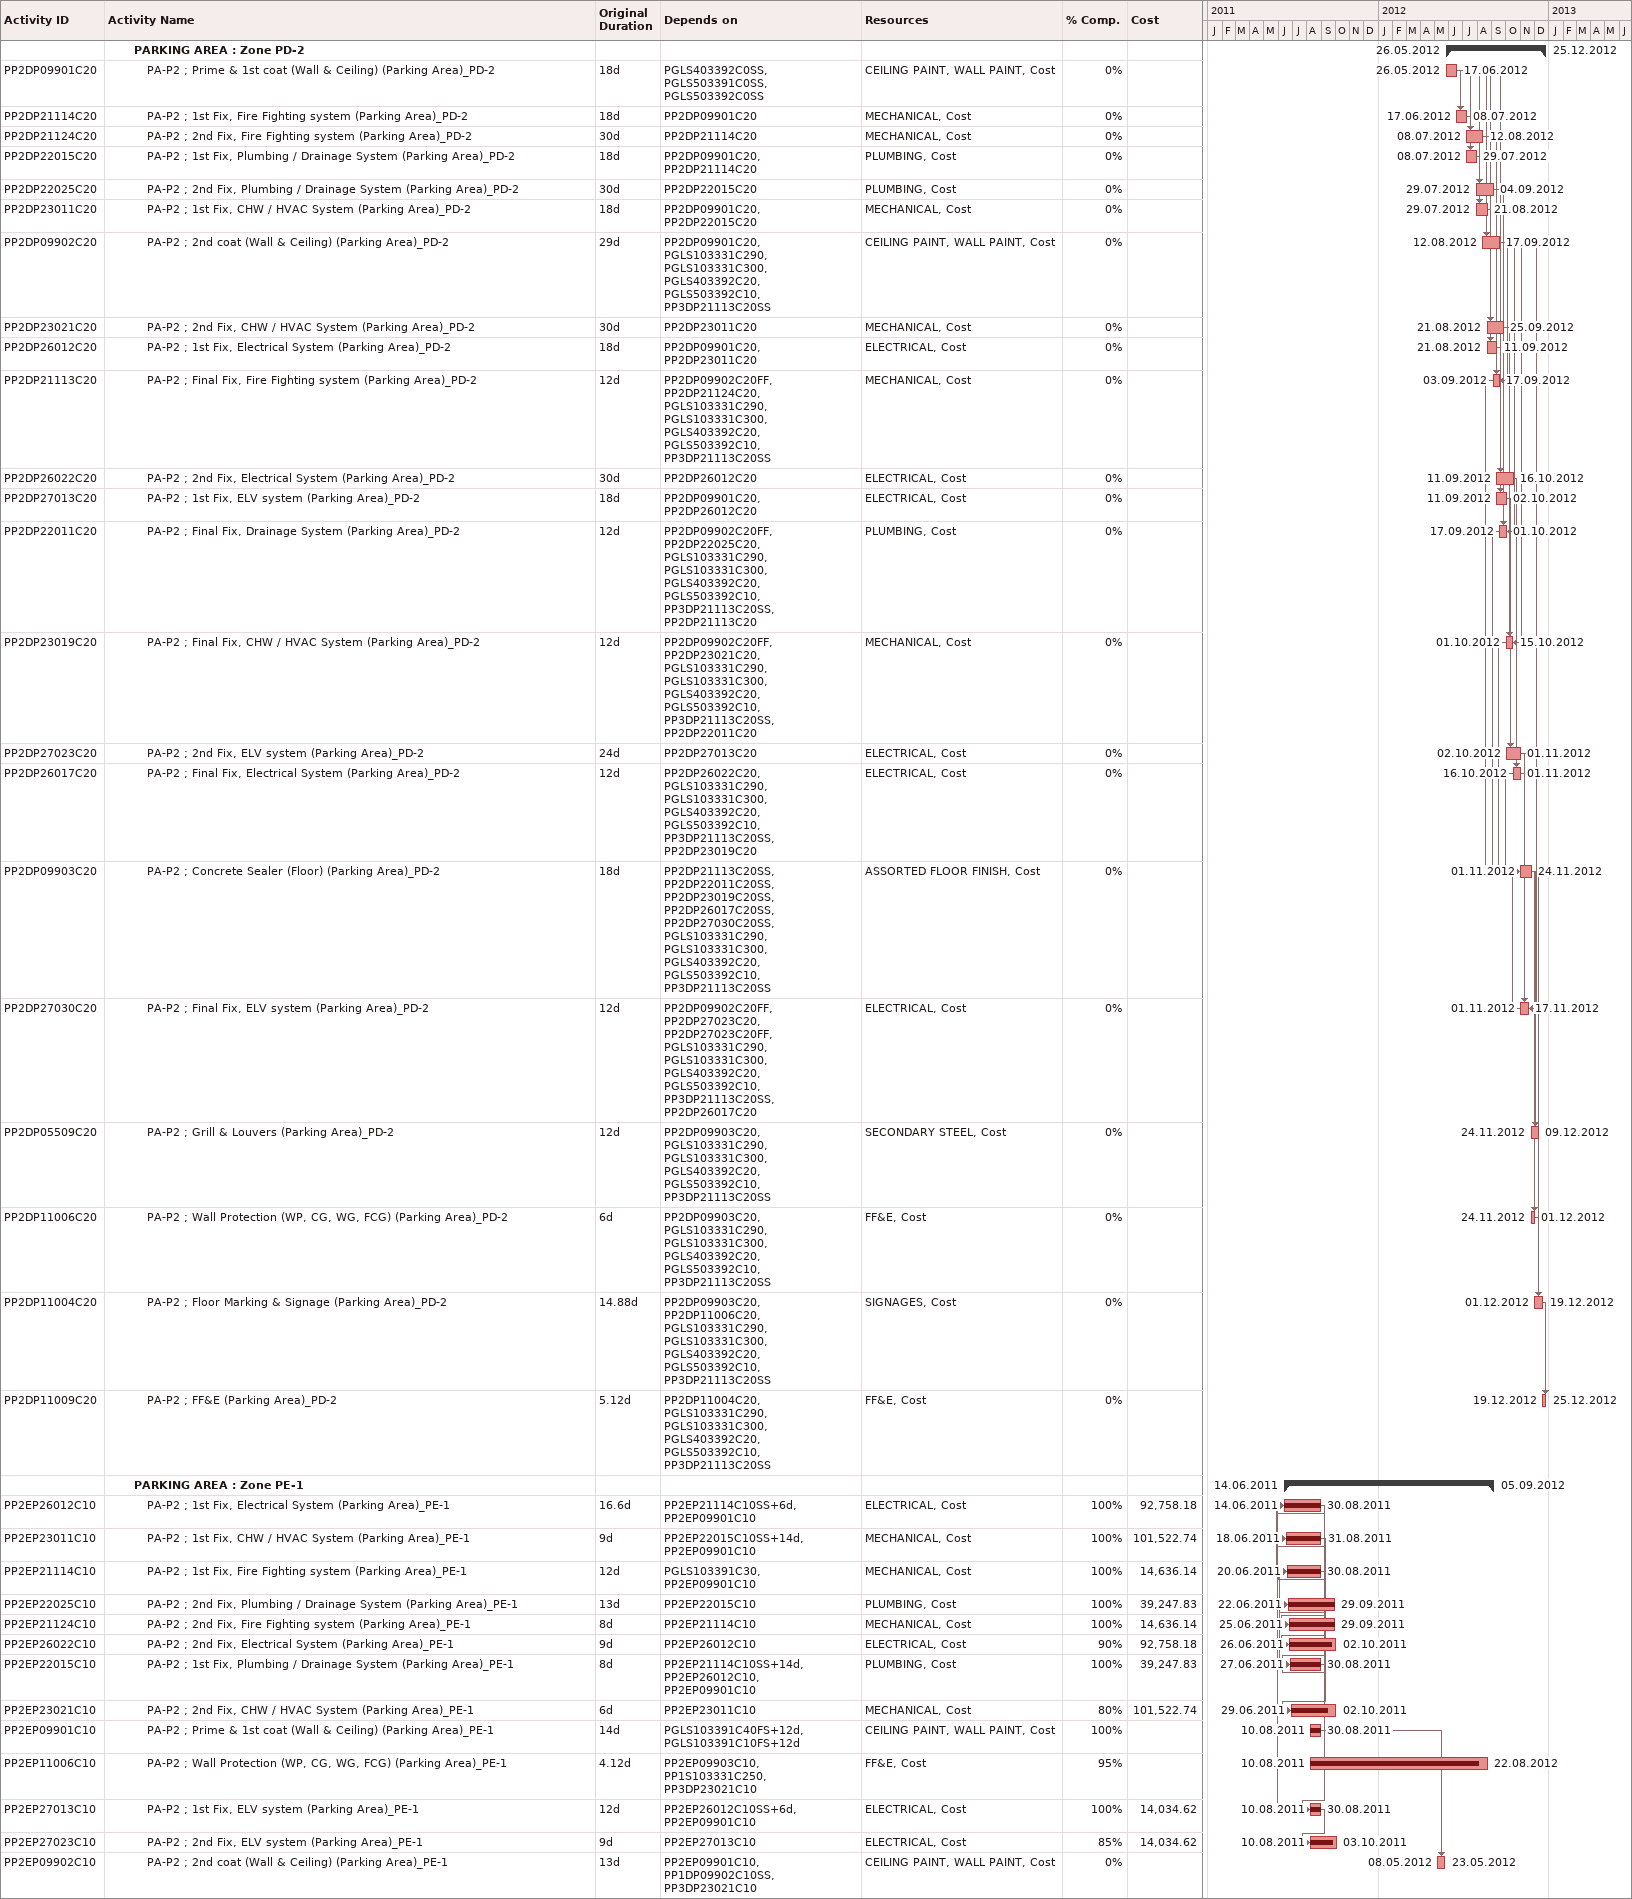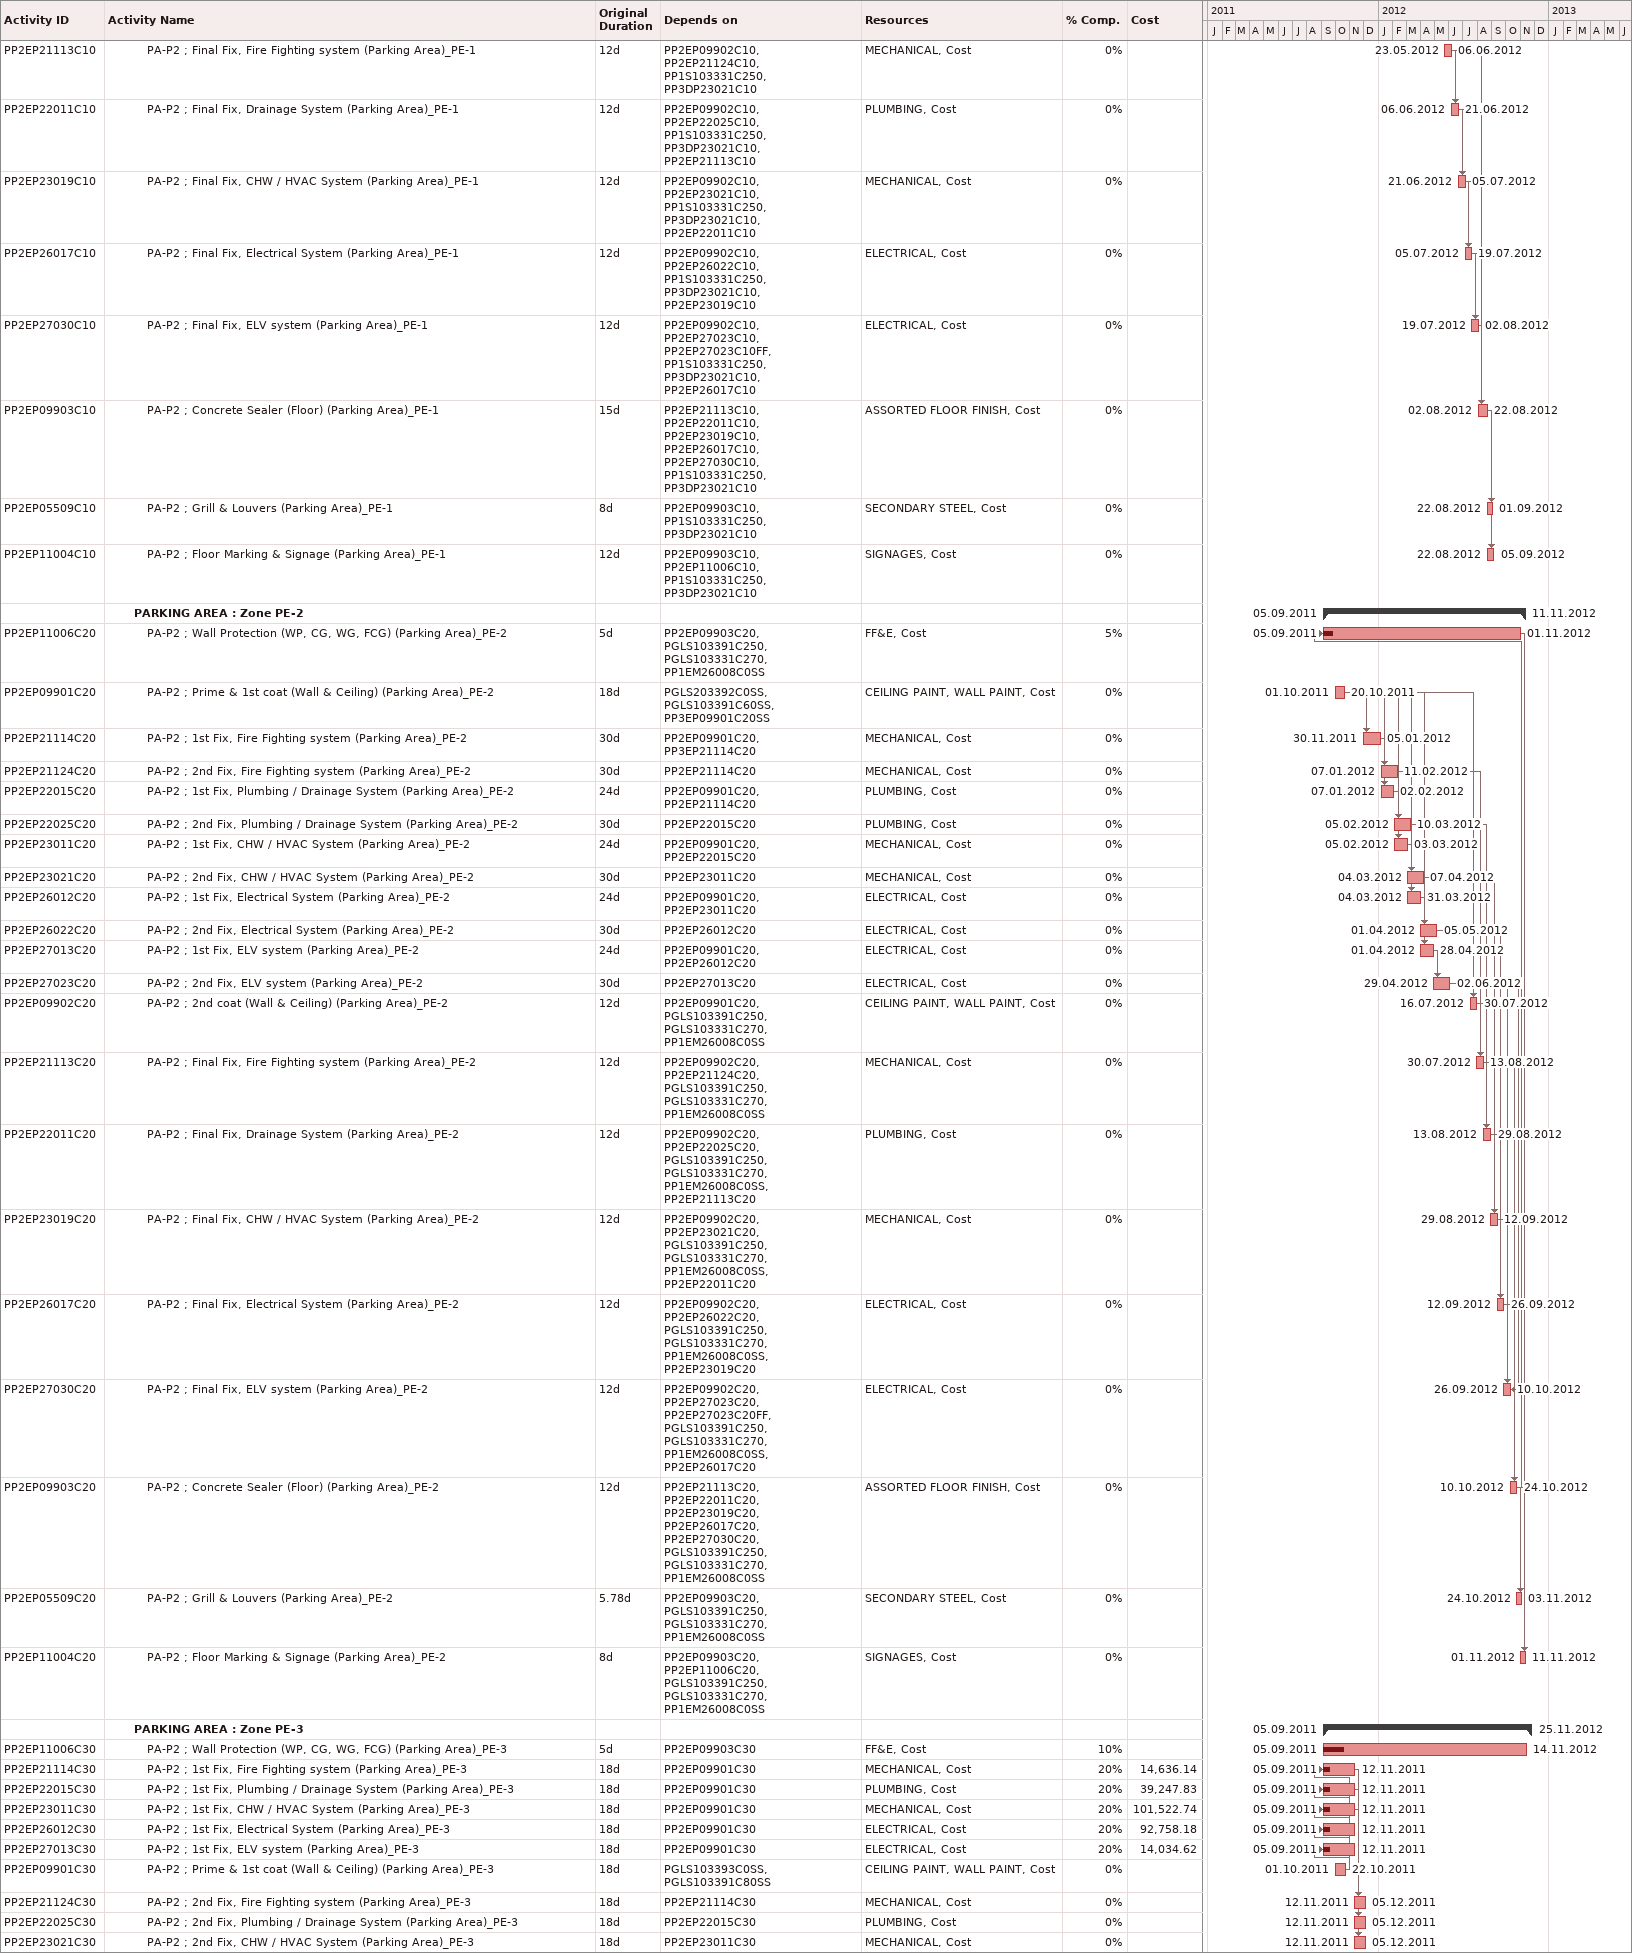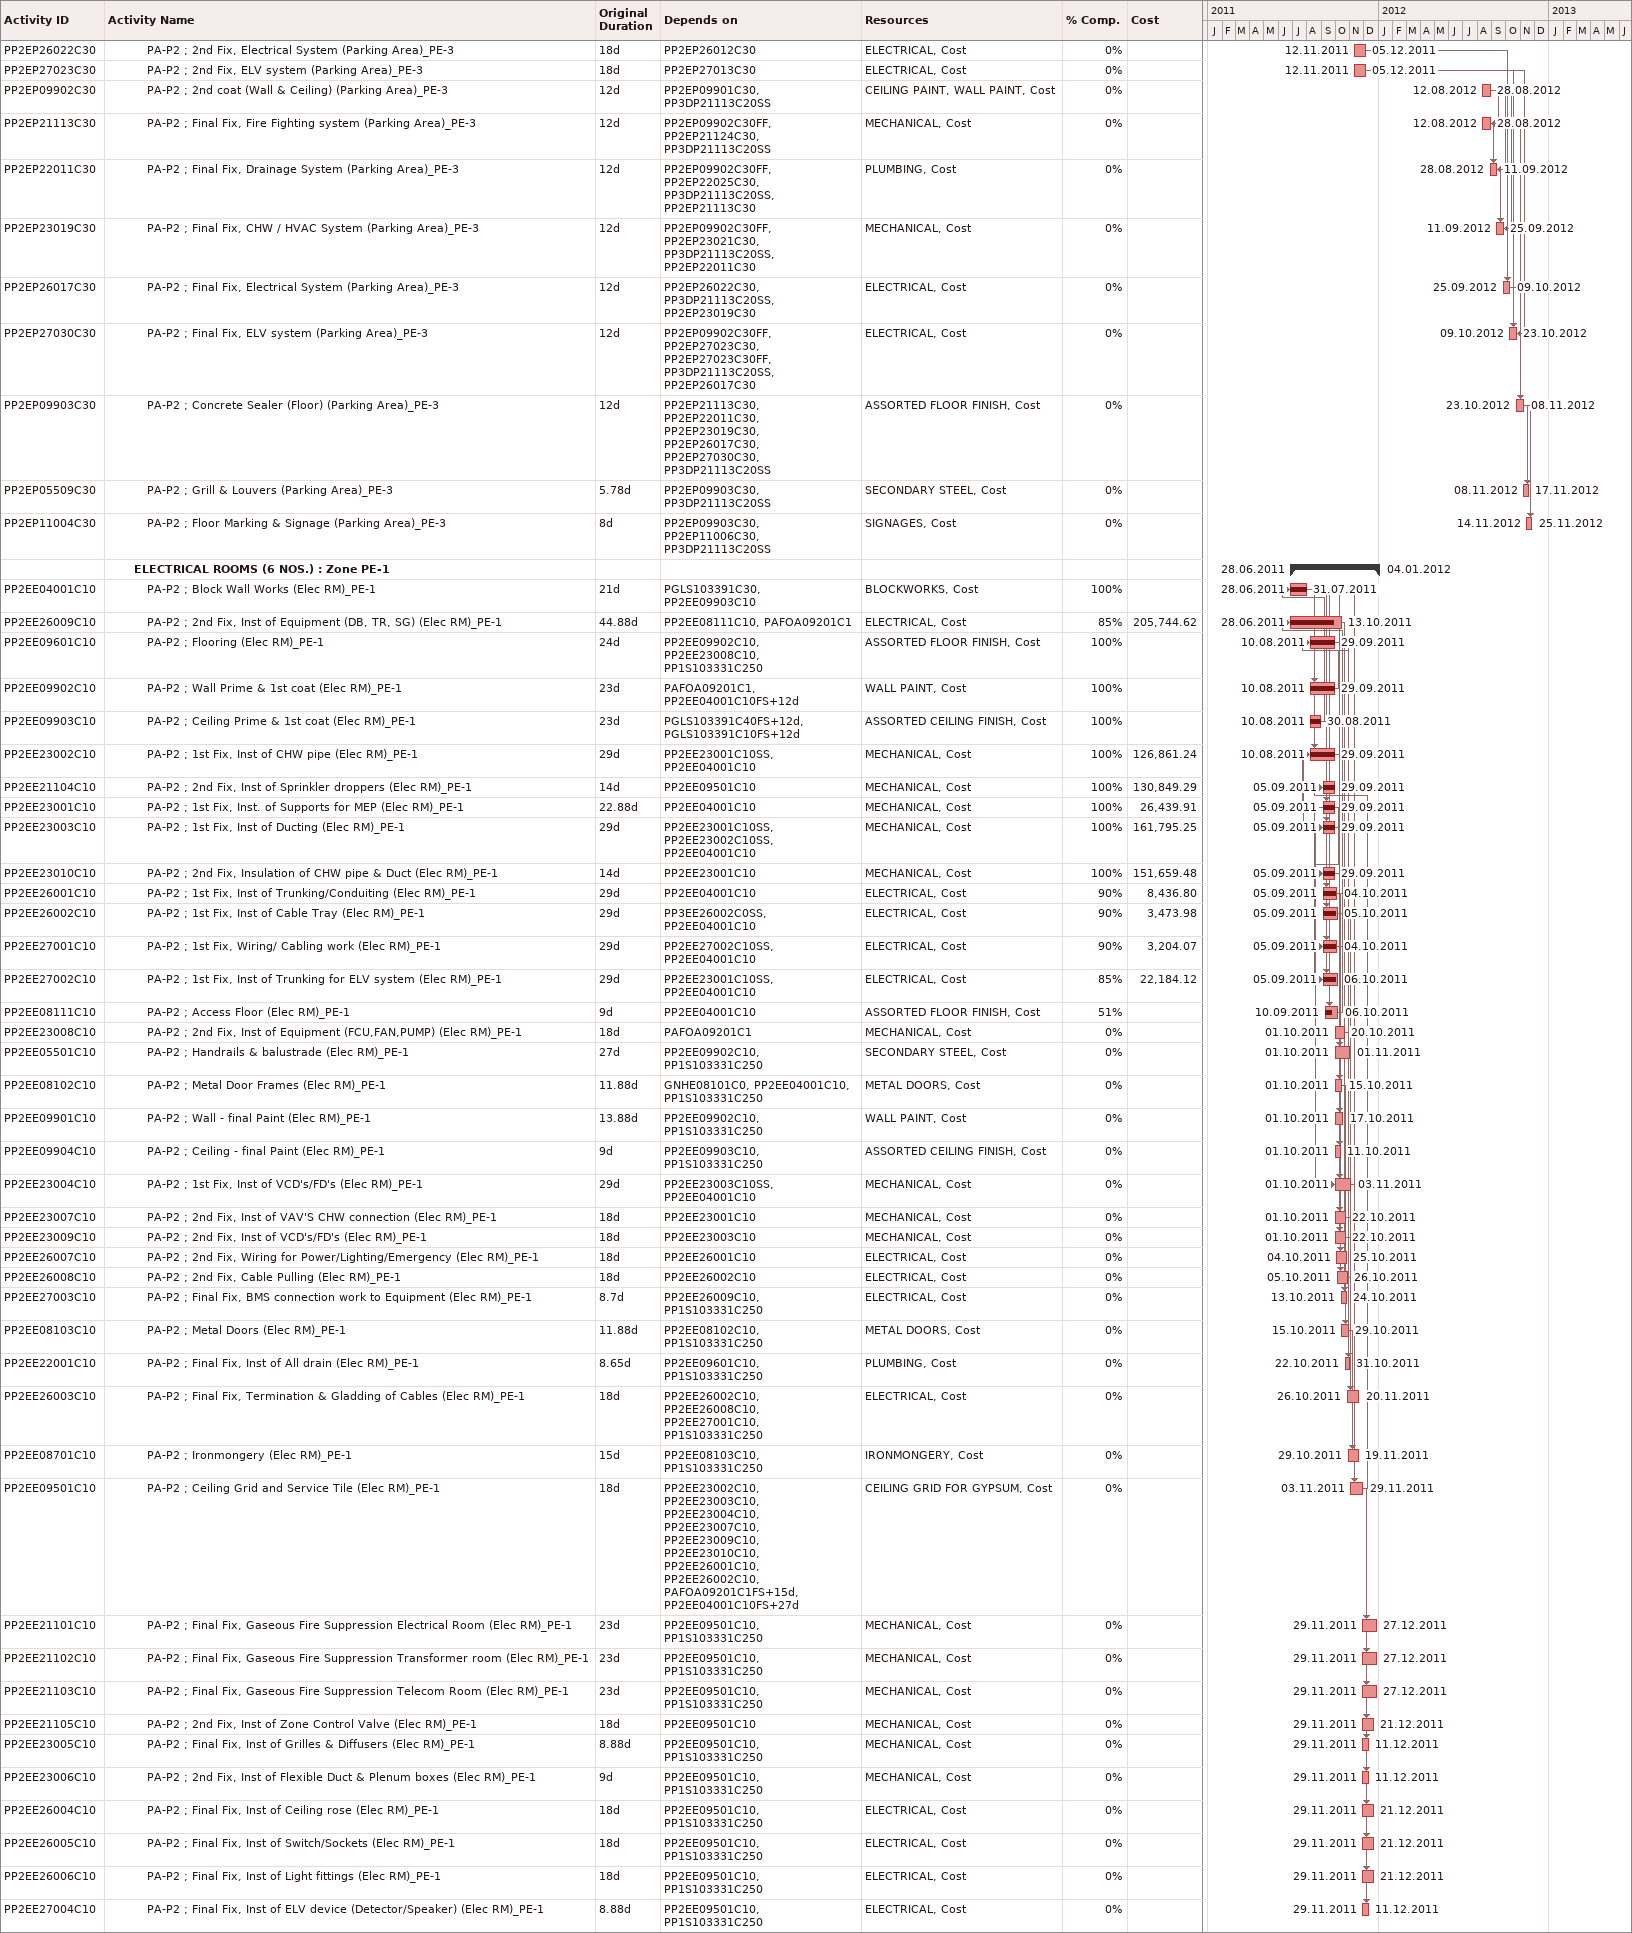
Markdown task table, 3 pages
| ID | Level | Task | Original duration | Start | Finish | Predecessors | Resources | % complete | Cost |
|---|---|---|---|---|---|---|---|---|---|
|  | 3 | **PARKING AREA : Zone PD-2** |  | 2012-05-26 | 2012-12-25 |  |  |  |  |
| PP2DP09901C20 | 4 | PA-P2 ; Prime & 1st coat (Wall & Ceiling) (Parking Area)_PD-2 | 18d | 2012-05-26 | 2012-06-17 | PGLS403392C0SS, PGLS503391C0SS, PGLS503392C0SS | CEILING PAINT, WALL PAINT, Cost | 0 |  |
| PP2DP21114C20 | 4 | PA-P2 ; 1st Fix, Fire Fighting system (Parking Area)_PD-2 | 18d | 2012-06-17 | 2012-07-08 | PP2DP09901C20 | MECHANICAL, Cost | 0 |  |
| PP2DP21124C20 | 4 | PA-P2 ; 2nd Fix, Fire Fighting system (Parking Area)_PD-2 | 30d | 2012-07-08 | 2012-08-12 | PP2DP21114C20 | MECHANICAL, Cost | 0 |  |
| PP2DP22015C20 | 4 | PA-P2 ; 1st Fix, Plumbing / Drainage System (Parking Area)_PD-2 | 18d | 2012-07-08 | 2012-07-29 | PP2DP09901C20, PP2DP21114C20 | PLUMBING, Cost | 0 |  |
| PP2DP22025C20 | 4 | PA-P2 ; 2nd Fix, Plumbing / Drainage System (Parking Area)_PD-2 | 30d | 2012-07-29 | 2012-09-04 | PP2DP22015C20 | PLUMBING, Cost | 0 |  |
| PP2DP23011C20 | 4 | PA-P2 ; 1st Fix, CHW / HVAC System (Parking Area)_PD-2 | 18d | 2012-07-29 | 2012-08-21 | PP2DP09901C20, PP2DP22015C20 | MECHANICAL, Cost | 0 |  |
| PP2DP09902C20 | 4 | PA-P2 ; 2nd coat (Wall & Ceiling) (Parking Area)_PD-2 | 29d | 2012-08-12 | 2012-09-17 | PP2DP09901C20, PGLS103331C290, PGLS103331C300, PGLS403392C20, PGLS503392C10, PP3DP21113C20SS | CEILING PAINT, WALL PAINT, Cost | 0 |  |
| PP2DP23021C20 | 4 | PA-P2 ; 2nd Fix, CHW / HVAC System (Parking Area)_PD-2 | 30d | 2012-08-21 | 2012-09-25 | PP2DP23011C20 | MECHANICAL, Cost | 0 |  |
| PP2DP26012C20 | 4 | PA-P2 ; 1st Fix, Electrical System (Parking Area)_PD-2 | 18d | 2012-08-21 | 2012-09-11 | PP2DP09901C20, PP2DP23011C20 | ELECTRICAL, Cost | 0 |  |
| PP2DP21113C20 | 4 | PA-P2 ; Final Fix, Fire Fighting system (Parking Area)_PD-2 | 12d | 2012-09-03 | 2012-09-17 | PP2DP09902C20FF, PP2DP21124C20, PGLS103331C290, PGLS103331C300, PGLS403392C20, PGLS503392C10, PP3DP21113C20SS | MECHANICAL, Cost | 0 |  |
| PP2DP26022C20 | 4 | PA-P2 ; 2nd Fix, Electrical System (Parking Area)_PD-2 | 30d | 2012-09-11 | 2012-10-16 | PP2DP26012C20 | ELECTRICAL, Cost | 0 |  |
| PP2DP27013C20 | 4 | PA-P2 ; 1st Fix, ELV system (Parking Area)_PD-2 | 18d | 2012-09-11 | 2012-10-02 | PP2DP09901C20, PP2DP26012C20 | ELECTRICAL, Cost | 0 |  |
| PP2DP22011C20 | 4 | PA-P2 ; Final Fix, Drainage System (Parking Area)_PD-2 | 12d | 2012-09-17 | 2012-10-01 | PP2DP09902C20FF, PP2DP22025C20, PGLS103331C290, PGLS103331C300, PGLS403392C20, PGLS503392C10, PP3DP21113C20SS, PP2DP21113C20 | PLUMBING, Cost | 0 |  |
| PP2DP23019C20 | 4 | PA-P2 ; Final Fix, CHW / HVAC System (Parking Area)_PD-2 | 12d | 2012-10-01 | 2012-10-15 | PP2DP09902C20FF, PP2DP23021C20, PGLS103331C290, PGLS103331C300, PGLS403392C20, PGLS503392C10, PP3DP21113C20SS, PP2DP22011C20 | MECHANICAL, Cost | 0 |  |
| PP2DP27023C20 | 4 | PA-P2 ; 2nd Fix, ELV system (Parking Area)_PD-2 | 24d | 2012-10-02 | 2012-11-01 | PP2DP27013C20 | ELECTRICAL, Cost | 0 |  |
| PP2DP26017C20 | 4 | PA-P2 ; Final Fix, Electrical System (Parking Area)_PD-2 | 12d | 2012-10-16 | 2012-11-01 | PP2DP26022C20, PGLS103331C290, PGLS103331C300, PGLS403392C20, PGLS503392C10, PP3DP21113C20SS, PP2DP23019C20 | ELECTRICAL, Cost | 0 |  |
| PP2DP09903C20 | 4 | PA-P2 ; Concrete Sealer (Floor) (Parking Area)_PD-2 | 18d | 2012-11-01 | 2012-11-24 | PP2DP21113C20SS, PP2DP22011C20SS, PP2DP23019C20SS, PP2DP26017C20SS, PP2DP27030C20SS, PGLS103331C290, PGLS103331C300, PGLS403392C20, PGLS503392C10, PP3DP21113C20SS | ASSORTED FLOOR FINISH, Cost | 0 |  |
| PP2DP27030C20 | 4 | PA-P2 ; Final Fix, ELV system (Parking Area)_PD-2 | 12d | 2012-11-01 | 2012-11-17 | PP2DP09902C20FF, PP2DP27023C20, PP2DP27023C20FF, PGLS103331C290, PGLS103331C300, PGLS403392C20, PGLS503392C10, PP3DP21113C20SS, PP2DP26017C20 | ELECTRICAL, Cost | 0 |  |
| PP2DP05509C20 | 4 | PA-P2 ; Grill & Louvers (Parking Area)_PD-2 | 12d | 2012-11-24 | 2012-12-09 | PP2DP09903C20, PGLS103331C290, PGLS103331C300, PGLS403392C20, PGLS503392C10, PP3DP21113C20SS | SECONDARY STEEL, Cost | 0 |  |
| PP2DP11006C20 | 4 | PA-P2 ; Wall Protection (WP, CG, WG, FCG) (Parking Area)_PD-2 | 6d | 2012-11-24 | 2012-12-01 | PP2DP09903C20, PGLS103331C290, PGLS103331C300, PGLS403392C20, PGLS503392C10, PP3DP21113C20SS | FF&E, Cost | 0 |  |
| PP2DP11004C20 | 4 | PA-P2 ; Floor Marking & Signage (Parking Area)_PD-2 | 14.88d | 2012-12-01 | 2012-12-19 | PP2DP09903C20, PP2DP11006C20, PGLS103331C290, PGLS103331C300, PGLS403392C20, PGLS503392C10, PP3DP21113C20SS | SIGNAGES, Cost | 0 |  |
| PP2DP11009C20 | 4 | PA-P2 ; FF&E (Parking Area)_PD-2 | 5.12d | 2012-12-19 | 2012-12-25 | PP2DP11004C20, PGLS103331C290, PGLS103331C300, PGLS403392C20, PGLS503392C10, PP3DP21113C20SS | FF&E, Cost | 0 |  |
|  | 3 | **PARKING AREA : Zone PE-1** |  | 2011-06-14 | 2012-09-05 |  |  |  |  |
| PP2EP26012C10 | 4 | PA-P2 ; 1st Fix, Electrical System (Parking Area)_PE-1 | 16.6d | 2011-06-14 | 2011-08-30 | PP2EP21114C10SS+6d, PP2EP09901C10 | ELECTRICAL, Cost | 100 | 92758.18 |
| PP2EP23011C10 | 4 | PA-P2 ; 1st Fix, CHW / HVAC System (Parking Area)_PE-1 | 9d | 2011-06-18 | 2011-08-31 | PP2EP22015C10SS+14d, PP2EP09901C10 | MECHANICAL, Cost | 100 | 101522.74 |
| PP2EP21114C10 | 4 | PA-P2 ; 1st Fix, Fire Fighting system (Parking Area)_PE-1 | 12d | 2011-06-20 | 2011-08-30 | PGLS103391C30, PP2EP09901C10 | MECHANICAL, Cost | 100 | 14636.14 |
| PP2EP22025C10 | 4 | PA-P2 ; 2nd Fix, Plumbing / Drainage System (Parking Area)_PE-1 | 13d | 2011-06-22 | 2011-09-29 | PP2EP22015C10 | PLUMBING, Cost | 100 | 39247.83 |
| PP2EP21124C10 | 4 | PA-P2 ; 2nd Fix, Fire Fighting system (Parking Area)_PE-1 | 8d | 2011-06-25 | 2011-09-29 | PP2EP21114C10 | MECHANICAL, Cost | 100 | 14636.14 |
| PP2EP26022C10 | 4 | PA-P2 ; 2nd Fix, Electrical System (Parking Area)_PE-1 | 9d | 2011-06-26 | 2011-10-02 | PP2EP26012C10 | ELECTRICAL, Cost | 90 | 92758.18 |
| PP2EP22015C10 | 4 | PA-P2 ; 1st Fix, Plumbing / Drainage System (Parking Area)_PE-1 | 8d | 2011-06-27 | 2011-08-30 | PP2EP21114C10SS+14d, PP2EP26012C10, PP2EP09901C10 | PLUMBING, Cost | 100 | 39247.83 |
| PP2EP23021C10 | 4 | PA-P2 ; 2nd Fix, CHW / HVAC System (Parking Area)_PE-1 | 6d | 2011-06-29 | 2011-10-02 | PP2EP23011C10 | MECHANICAL, Cost | 80 | 101522.74 |
| PP2EP09901C10 | 4 | PA-P2 ; Prime & 1st coat (Wall & Ceiling) (Parking Area)_PE-1 | 14d | 2011-08-10 | 2011-08-30 | PGLS103391C40FS+12d, PGLS103391C10FS+12d | CEILING PAINT, WALL PAINT, Cost | 100 |  |
| PP2EP11006C10 | 4 | PA-P2 ; Wall Protection (WP, CG, WG, FCG) (Parking Area)_PE-1 | 4.12d | 2011-08-10 | 2012-08-22 | PP2EP09903C10, PP1S103331C250, PP3DP23021C10 | FF&E, Cost | 95 |  |
| PP2EP27013C10 | 4 | PA-P2 ; 1st Fix, ELV system (Parking Area)_PE-1 | 12d | 2011-08-10 | 2011-08-30 | PP2EP26012C10SS+6d, PP2EP09901C10 | ELECTRICAL, Cost | 100 | 14034.62 |
| PP2EP27023C10 | 4 | PA-P2 ; 2nd Fix, ELV system (Parking Area)_PE-1 | 9d | 2011-08-10 | 2011-10-03 | PP2EP27013C10 | ELECTRICAL, Cost | 85 | 14034.62 |
| PP2EP09902C10 | 4 | PA-P2 ; 2nd coat (Wall & Ceiling) (Parking Area)_PE-1 | 13d | 2012-05-08 | 2012-05-23 | PP2EP09901C10, PP1DP09902C10SS, PP3DP23021C10 | CEILING PAINT, WALL PAINT, Cost | 0 |  |
| PP2EP21113C10 | 4 | PA-P2 ; Final Fix, Fire Fighting system (Parking Area)_PE-1 | 12d | 2012-05-23 | 2012-06-06 | PP2EP09902C10, PP2EP21124C10, PP1S103331C250, PP3DP23021C10 | MECHANICAL, Cost | 0 |  |
| PP2EP22011C10 | 4 | PA-P2 ; Final Fix, Drainage System (Parking Area)_PE-1 | 12d | 2012-06-06 | 2012-06-21 | PP2EP09902C10, PP2EP22025C10, PP1S103331C250, PP3DP23021C10, PP2EP21113C10 | PLUMBING, Cost | 0 |  |
| PP2EP23019C10 | 4 | PA-P2 ; Final Fix, CHW / HVAC System (Parking Area)_PE-1 | 12d | 2012-06-21 | 2012-07-05 | PP2EP09902C10, PP2EP23021C10, PP1S103331C250, PP3DP23021C10, PP2EP22011C10 | MECHANICAL, Cost | 0 |  |
| PP2EP26017C10 | 4 | PA-P2 ; Final Fix, Electrical System (Parking Area)_PE-1 | 12d | 2012-07-05 | 2012-07-19 | PP2EP09902C10, PP2EP26022C10, PP1S103331C250, PP3DP23021C10, PP2EP23019C10 | ELECTRICAL, Cost | 0 |  |
| PP2EP27030C10 | 4 | PA-P2 ; Final Fix, ELV system (Parking Area)_PE-1 | 12d | 2012-07-19 | 2012-08-02 | PP2EP09902C10, PP2EP27023C10, PP2EP27023C10FF, PP1S103331C250, PP3DP23021C10, PP2EP26017C10 | ELECTRICAL, Cost | 0 |  |
| PP2EP09903C10 | 4 | PA-P2 ; Concrete Sealer (Floor) (Parking Area)_PE-1 | 15d | 2012-08-02 | 2012-08-22 | PP2EP21113C10, PP2EP22011C10, PP2EP23019C10, PP2EP26017C10, PP2EP27030C10, PP1S103331C250, PP3DP23021C10 | ASSORTED FLOOR FINISH, Cost | 0 |  |
| PP2EP05509C10 | 4 | PA-P2 ; Grill & Louvers (Parking Area)_PE-1 | 8d | 2012-08-22 | 2012-09-01 | PP2EP09903C10, PP1S103331C250, PP3DP23021C10 | SECONDARY STEEL, Cost | 0 |  |
| PP2EP11004C10 | 4 | PA-P2 ; Floor Marking & Signage (Parking Area)_PE-1 | 12d | 2012-08-22 | 2012-09-05 | PP2EP09903C10, PP2EP11006C10, PP1S103331C250, PP3DP23021C10 | SIGNAGES, Cost | 0 |  |
|  | 3 | **PARKING AREA : Zone PE-2** |  | 2011-09-05 | 2012-11-11 |  |  |  |  |
| PP2EP11006C20 | 4 | PA-P2 ; Wall Protection (WP, CG, WG, FCG) (Parking Area)_PE-2 | 5d | 2011-09-05 | 2012-11-01 | PP2EP09903C20, PGLS103391C250, PGLS103331C270, PP1EM26008C0SS | FF&E, Cost | 5 |  |
| PP2EP09901C20 | 4 | PA-P2 ; Prime & 1st coat (Wall & Ceiling) (Parking Area)_PE-2 | 18d | 2011-10-01 | 2011-10-20 | PGLS203392C0SS, PGLS103391C60SS, PP3EP09901C20SS | CEILING PAINT, WALL PAINT, Cost | 0 |  |
| PP2EP21114C20 | 4 | PA-P2 ; 1st Fix, Fire Fighting system (Parking Area)_PE-2 | 30d | 2011-11-30 | 2012-01-05 | PP2EP09901C20, PP3EP21114C20 | MECHANICAL, Cost | 0 |  |
| PP2EP21124C20 | 4 | PA-P2 ; 2nd Fix, Fire Fighting system (Parking Area)_PE-2 | 30d | 2012-01-07 | 2012-02-11 | PP2EP21114C20 | MECHANICAL, Cost | 0 |  |
| PP2EP22015C20 | 4 | PA-P2 ; 1st Fix, Plumbing / Drainage System (Parking Area)_PE-2 | 24d | 2012-01-07 | 2012-02-02 | PP2EP09901C20, PP2EP21114C20 | PLUMBING, Cost | 0 |  |
| PP2EP22025C20 | 4 | PA-P2 ; 2nd Fix, Plumbing / Drainage System (Parking Area)_PE-2 | 30d | 2012-02-05 | 2012-03-10 | PP2EP22015C20 | PLUMBING, Cost | 0 |  |
| PP2EP23011C20 | 4 | PA-P2 ; 1st Fix, CHW / HVAC System (Parking Area)_PE-2 | 24d | 2012-02-05 | 2012-03-03 | PP2EP09901C20, PP2EP22015C20 | MECHANICAL, Cost | 0 |  |
| PP2EP23021C20 | 4 | PA-P2 ; 2nd Fix, CHW / HVAC System (Parking Area)_PE-2 | 30d | 2012-03-04 | 2012-04-07 | PP2EP23011C20 | MECHANICAL, Cost | 0 |  |
| PP2EP26012C20 | 4 | PA-P2 ; 1st Fix, Electrical System (Parking Area)_PE-2 | 24d | 2012-03-04 | 2012-03-31 | PP2EP09901C20, PP2EP23011C20 | ELECTRICAL, Cost | 0 |  |
| PP2EP26022C20 | 4 | PA-P2 ; 2nd Fix, Electrical System (Parking Area)_PE-2 | 30d | 2012-04-01 | 2012-05-05 | PP2EP26012C20 | ELECTRICAL, Cost | 0 |  |
| PP2EP27013C20 | 4 | PA-P2 ; 1st Fix, ELV system (Parking Area)_PE-2 | 24d | 2012-04-01 | 2012-04-28 | PP2EP09901C20, PP2EP26012C20 | ELECTRICAL, Cost | 0 |  |
| PP2EP27023C20 | 4 | PA-P2 ; 2nd Fix, ELV system (Parking Area)_PE-2 | 30d | 2012-04-29 | 2012-06-02 | PP2EP27013C20 | ELECTRICAL, Cost | 0 |  |
| PP2EP09902C20 | 4 | PA-P2 ; 2nd coat (Wall & Ceiling) (Parking Area)_PE-2 | 12d | 2012-07-16 | 2012-07-30 | PP2EP09901C20, PGLS103391C250, PGLS103331C270, PP1EM26008C0SS | CEILING PAINT, WALL PAINT, Cost | 0 |  |
| PP2EP21113C20 | 4 | PA-P2 ; Final Fix, Fire Fighting system (Parking Area)_PE-2 | 12d | 2012-07-30 | 2012-08-13 | PP2EP09902C20, PP2EP21124C20, PGLS103391C250, PGLS103331C270, PP1EM26008C0SS | MECHANICAL, Cost | 0 |  |
| PP2EP22011C20 | 4 | PA-P2 ; Final Fix, Drainage System (Parking Area)_PE-2 | 12d | 2012-08-13 | 2012-08-29 | PP2EP09902C20, PP2EP22025C20, PGLS103391C250, PGLS103331C270, PP1EM26008C0SS, PP2EP21113C20 | PLUMBING, Cost | 0 |  |
| PP2EP23019C20 | 4 | PA-P2 ; Final Fix, CHW / HVAC System (Parking Area)_PE-2 | 12d | 2012-08-29 | 2012-09-12 | PP2EP09902C20, PP2EP23021C20, PGLS103391C250, PGLS103331C270, PP1EM26008C0SS, PP2EP22011C20 | MECHANICAL, Cost | 0 |  |
| PP2EP26017C20 | 4 | PA-P2 ; Final Fix, Electrical System (Parking Area)_PE-2 | 12d | 2012-09-12 | 2012-09-26 | PP2EP09902C20, PP2EP26022C20, PGLS103391C250, PGLS103331C270, PP1EM26008C0SS, PP2EP23019C20 | ELECTRICAL, Cost | 0 |  |
| PP2EP27030C20 | 4 | PA-P2 ; Final Fix, ELV system (Parking Area)_PE-2 | 12d | 2012-09-26 | 2012-10-10 | PP2EP09902C20, PP2EP27023C20, PP2EP27023C20FF, PGLS103391C250, PGLS103331C270, PP1EM26008C0SS, PP2EP26017C20 | ELECTRICAL, Cost | 0 |  |
| PP2EP09903C20 | 4 | PA-P2 ; Concrete Sealer (Floor) (Parking Area)_PE-2 | 12d | 2012-10-10 | 2012-10-24 | PP2EP21113C20, PP2EP22011C20, PP2EP23019C20, PP2EP26017C20, PP2EP27030C20, PGLS103391C250, PGLS103331C270, PP1EM26008C0SS | ASSORTED FLOOR FINISH, Cost | 0 |  |
| PP2EP05509C20 | 4 | PA-P2 ; Grill & Louvers (Parking Area)_PE-2 | 5.78d | 2012-10-24 | 2012-11-03 | PP2EP09903C20, PGLS103391C250, PGLS103331C270, PP1EM26008C0SS | SECONDARY STEEL, Cost | 0 |  |
| PP2EP11004C20 | 4 | PA-P2 ; Floor Marking & Signage (Parking Area)_PE-2 | 8d | 2012-11-01 | 2012-11-11 | PP2EP09903C20, PP2EP11006C20, PGLS103391C250, PGLS103331C270, PP1EM26008C0SS | SIGNAGES, Cost | 0 |  |
|  | 3 | **PARKING AREA : Zone PE-3** |  | 2011-09-05 | 2012-11-25 |  |  |  |  |
| PP2EP11006C30 | 4 | PA-P2 ; Wall Protection (WP, CG, WG, FCG) (Parking Area)_PE-3 | 5d | 2011-09-05 | 2012-11-14 | PP2EP09903C30 | FF&E, Cost | 10 |  |
| PP2EP21114C30 | 4 | PA-P2 ; 1st Fix, Fire Fighting system (Parking Area)_PE-3 | 18d | 2011-09-05 | 2011-11-12 | PP2EP09901C30 | MECHANICAL, Cost | 20 | 14636.14 |
| PP2EP22015C30 | 4 | PA-P2 ; 1st Fix, Plumbing / Drainage System (Parking Area)_PE-3 | 18d | 2011-09-05 | 2011-11-12 | PP2EP09901C30 | PLUMBING, Cost | 20 | 39247.83 |
| PP2EP23011C30 | 4 | PA-P2 ; 1st Fix, CHW / HVAC System (Parking Area)_PE-3 | 18d | 2011-09-05 | 2011-11-12 | PP2EP09901C30 | MECHANICAL, Cost | 20 | 101522.74 |
| PP2EP26012C30 | 4 | PA-P2 ; 1st Fix, Electrical System (Parking Area)_PE-3 | 18d | 2011-09-05 | 2011-11-12 | PP2EP09901C30 | ELECTRICAL, Cost | 20 | 92758.18 |
| PP2EP27013C30 | 4 | PA-P2 ; 1st Fix, ELV system (Parking Area)_PE-3 | 18d | 2011-09-05 | 2011-11-12 | PP2EP09901C30 | ELECTRICAL, Cost | 20 | 14034.62 |
| PP2EP09901C30 | 4 | PA-P2 ; Prime & 1st coat (Wall & Ceiling) (Parking Area)_PE-3 | 18d | 2011-10-01 | 2011-10-22 | PGLS103393C0SS, PGLS103391C80SS | CEILING PAINT, WALL PAINT, Cost | 0 |  |
| PP2EP21124C30 | 4 | PA-P2 ; 2nd Fix, Fire Fighting system (Parking Area)_PE-3 | 18d | 2011-11-12 | 2011-12-05 | PP2EP21114C30 | MECHANICAL, Cost | 0 |  |
| PP2EP22025C30 | 4 | PA-P2 ; 2nd Fix, Plumbing / Drainage System (Parking Area)_PE-3 | 18d | 2011-11-12 | 2011-12-05 | PP2EP22015C30 | PLUMBING, Cost | 0 |  |
| PP2EP23021C30 | 4 | PA-P2 ; 2nd Fix, CHW / HVAC System (Parking Area)_PE-3 | 18d | 2011-11-12 | 2011-12-05 | PP2EP23011C30 | MECHANICAL, Cost | 0 |  |
| PP2EP26022C30 | 4 | PA-P2 ; 2nd Fix, Electrical System (Parking Area)_PE-3 | 18d | 2011-11-12 | 2011-12-05 | PP2EP26012C30 | ELECTRICAL, Cost | 0 |  |
| PP2EP27023C30 | 4 | PA-P2 ; 2nd Fix, ELV system (Parking Area)_PE-3 | 18d | 2011-11-12 | 2011-12-05 | PP2EP27013C30 | ELECTRICAL, Cost | 0 |  |
| PP2EP09902C30 | 4 | PA-P2 ; 2nd coat (Wall & Ceiling) (Parking Area)_PE-3 | 12d | 2012-08-12 | 2012-08-28 | PP2EP09901C30, PP3DP21113C20SS | CEILING PAINT, WALL PAINT, Cost | 0 |  |
| PP2EP21113C30 | 4 | PA-P2 ; Final Fix, Fire Fighting system (Parking Area)_PE-3 | 12d | 2012-08-12 | 2012-08-28 | PP2EP09902C30FF, PP2EP21124C30, PP3DP21113C20SS | MECHANICAL, Cost | 0 |  |
| PP2EP22011C30 | 4 | PA-P2 ; Final Fix, Drainage System (Parking Area)_PE-3 | 12d | 2012-08-28 | 2012-09-11 | PP2EP09902C30FF, PP2EP22025C30, PP3DP21113C20SS, PP2EP21113C30 | PLUMBING, Cost | 0 |  |
| PP2EP23019C30 | 4 | PA-P2 ; Final Fix, CHW / HVAC System (Parking Area)_PE-3 | 12d | 2012-09-11 | 2012-09-25 | PP2EP09902C30FF, PP2EP23021C30, PP3DP21113C20SS, PP2EP22011C30 | MECHANICAL, Cost | 0 |  |
| PP2EP26017C30 | 4 | PA-P2 ; Final Fix, Electrical System (Parking Area)_PE-3 | 12d | 2012-09-25 | 2012-10-09 | PP2EP26022C30, PP3DP21113C20SS, PP2EP23019C30 | ELECTRICAL, Cost | 0 |  |
| PP2EP27030C30 | 4 | PA-P2 ; Final Fix, ELV system (Parking Area)_PE-3 | 12d | 2012-10-09 | 2012-10-23 | PP2EP09902C30FF, PP2EP27023C30, PP2EP27023C30FF, PP3DP21113C20SS, PP2EP26017C30 | ELECTRICAL, Cost | 0 |  |
| PP2EP09903C30 | 4 | PA-P2 ; Concrete Sealer (Floor) (Parking Area)_PE-3 | 12d | 2012-10-23 | 2012-11-08 | PP2EP21113C30, PP2EP22011C30, PP2EP23019C30, PP2EP26017C30, PP2EP27030C30, PP3DP21113C20SS | ASSORTED FLOOR FINISH, Cost | 0 |  |
| PP2EP05509C30 | 4 | PA-P2 ; Grill & Louvers (Parking Area)_PE-3 | 5.78d | 2012-11-08 | 2012-11-17 | PP2EP09903C30, PP3DP21113C20SS | SECONDARY STEEL, Cost | 0 |  |
| PP2EP11004C30 | 4 | PA-P2 ; Floor Marking & Signage (Parking Area)_PE-3 | 8d | 2012-11-14 | 2012-11-25 | PP2EP09903C30, PP2EP11006C30, PP3DP21113C20SS | SIGNAGES, Cost | 0 |  |
|  | 3 | **ELECTRICAL ROOMS (6 NOS.) : Zone PE-1** |  | 2011-06-28 | 2012-01-04 |  |  |  |  |
| PP2EE04001C10 | 4 | PA-P2 ; Block Wall Works (Elec RM)_PE-1 | 21d | 2011-06-28 | 2011-07-31 | PGLS103391C30, PP2EE09903C10 | BLOCKWORKS, Cost | 100 |  |
| PP2EE26009C10 | 4 | PA-P2 ; 2nd Fix, Inst of Equipment (DB, TR, SG) (Elec RM)_PE-1 | 44.88d | 2011-06-28 | 2011-10-13 | PP2EE08111C10, PAFOA09201C1 | ELECTRICAL, Cost | 85 | 205744.62 |
| PP2EE09601C10 | 4 | PA-P2 ; Flooring (Elec RM)_PE-1 | 24d | 2011-08-10 | 2011-09-29 | PP2EE09902C10, PP2EE23008C10, PP1S103331C250 | ASSORTED FLOOR FINISH, Cost | 100 |  |
| PP2EE09902C10 | 4 | PA-P2 ; Wall Prime & 1st coat (Elec RM)_PE-1 | 23d | 2011-08-10 | 2011-09-29 | PAFOA09201C1, PP2EE04001C10FS+12d | WALL PAINT, Cost | 100 |  |
| PP2EE09903C10 | 4 | PA-P2 ; Ceiling Prime & 1st coat (Elec RM)_PE-1 | 23d | 2011-08-10 | 2011-08-30 | PGLS103391C40FS+12d, PGLS103391C10FS+12d | ASSORTED CEILING FINISH, Cost | 100 |  |
| PP2EE23002C10 | 4 | PA-P2 ; 1st Fix, Inst of CHW pipe (Elec RM)_PE-1 | 29d | 2011-08-10 | 2011-09-29 | PP2EE23001C10SS, PP2EE04001C10 | MECHANICAL, Cost | 100 | 126861.24 |
| PP2EE21104C10 | 4 | PA-P2 ; 2nd Fix, Inst of Sprinkler droppers (Elec RM)_PE-1 | 14d | 2011-09-05 | 2011-09-29 | PP2EE09501C10 | MECHANICAL, Cost | 100 | 130849.29 |
| PP2EE23001C10 | 4 | PA-P2 ; 1st Fix, Inst. of Supports for MEP (Elec RM)_PE-1 | 22.88d | 2011-09-05 | 2011-09-29 | PP2EE04001C10 | MECHANICAL, Cost | 100 | 26439.91 |
| PP2EE23003C10 | 4 | PA-P2 ; 1st Fix, Inst of Ducting (Elec RM)_PE-1 | 29d | 2011-09-05 | 2011-09-29 | PP2EE23001C10SS, PP2EE23002C10SS, PP2EE04001C10 | MECHANICAL, Cost | 100 | 161795.25 |
| PP2EE23010C10 | 4 | PA-P2 ; 2nd Fix, Insulation of CHW pipe & Duct (Elec RM)_PE-1 | 14d | 2011-09-05 | 2011-09-29 | PP2EE23001C10 | MECHANICAL, Cost | 100 | 151659.48 |
| PP2EE26001C10 | 4 | PA-P2 ; 1st Fix, Inst of Trunking/Conduiting (Elec RM)_PE-1 | 29d | 2011-09-05 | 2011-10-04 | PP2EE04001C10 | ELECTRICAL, Cost | 90 | 8436.80 |
| PP2EE26002C10 | 4 | PA-P2 ; 1st Fix, Inst of Cable Tray (Elec RM)_PE-1 | 29d | 2011-09-05 | 2011-10-05 | PP3EE26002C0SS, PP2EE04001C10 | ELECTRICAL, Cost | 90 | 3473.98 |
| PP2EE27001C10 | 4 | PA-P2 ; 1st Fix, Wiring/ Cabling work (Elec RM)_PE-1 | 29d | 2011-09-05 | 2011-10-04 | PP2EE27002C10SS, PP2EE04001C10 | ELECTRICAL, Cost | 90 | 3204.07 |
| PP2EE27002C10 | 4 | PA-P2 ; 1st Fix, Inst of Trunking for ELV system (Elec RM)_PE-1 | 29d | 2011-09-05 | 2011-10-06 | PP2EE23001C10SS, PP2EE04001C10 | ELECTRICAL, Cost | 85 | 22184.12 |
| PP2EE08111C10 | 4 | PA-P2 ; Access Floor (Elec RM)_PE-1 | 9d | 2011-09-10 | 2011-10-06 | PP2EE04001C10 | ASSORTED FLOOR FINISH, Cost | 51 |  |
| PP2EE23008C10 | 4 | PA-P2 ; 2nd Fix, Inst of Equipment (FCU,FAN,PUMP) (Elec RM)_PE-1 | 18d | 2011-10-01 | 2011-10-20 | PAFOA09201C1 | MECHANICAL, Cost | 0 |  |
| PP2EE05501C10 | 4 | PA-P2 ; Handrails & balustrade (Elec RM)_PE-1 | 27d | 2011-10-01 | 2011-11-01 | PP2EE09902C10, PP1S103331C250 | SECONDARY STEEL, Cost | 0 |  |
| PP2EE08102C10 | 4 | PA-P2 ; Metal Door Frames (Elec RM)_PE-1 | 11.88d | 2011-10-01 | 2011-10-15 | GNHE08101C0, PP2EE04001C10, PP1S103331C250 | METAL DOORS, Cost | 0 |  |
| PP2EE09901C10 | 4 | PA-P2 ; Wall - final Paint (Elec RM)_PE-1 | 13.88d | 2011-10-01 | 2011-10-17 | PP2EE09902C10, PP1S103331C250 | WALL PAINT, Cost | 0 |  |
| PP2EE09904C10 | 4 | PA-P2 ; Ceiling - final Paint (Elec RM)_PE-1 | 9d | 2011-10-01 | 2011-10-11 | PP2EE09903C10, PP1S103331C250 | ASSORTED CEILING FINISH, Cost | 0 |  |
| PP2EE23004C10 | 4 | PA-P2 ; 1st Fix, Inst of VCD's/FD's (Elec RM)_PE-1 | 29d | 2011-10-01 | 2011-11-03 | PP2EE23003C10SS, PP2EE04001C10 | MECHANICAL, Cost | 0 |  |
| PP2EE23007C10 | 4 | PA-P2 ; 2nd Fix, Inst of VAV'S CHW connection (Elec RM)_PE-1 | 18d | 2011-10-01 | 2011-10-22 | PP2EE23001C10 | MECHANICAL, Cost | 0 |  |
| PP2EE23009C10 | 4 | PA-P2 ; 2nd Fix, Inst of VCD's/FD's (Elec RM)_PE-1 | 18d | 2011-10-01 | 2011-10-22 | PP2EE23003C10 | MECHANICAL, Cost | 0 |  |
| PP2EE26007C10 | 4 | PA-P2 ; 2nd Fix, Wiring for Power/Lighting/Emergency (Elec RM)_PE-1 | 18d | 2011-10-04 | 2011-10-25 | PP2EE26001C10 | ELECTRICAL, Cost | 0 |  |
| PP2EE26008C10 | 4 | PA-P2 ; 2nd Fix, Cable Pulling (Elec RM)_PE-1 | 18d | 2011-10-05 | 2011-10-26 | PP2EE26002C10 | ELECTRICAL, Cost | 0 |  |
| PP2EE27003C10 | 4 | PA-P2 ; Final Fix, BMS connection work to Equipment (Elec RM)_PE-1 | 8.7d | 2011-10-13 | 2011-10-24 | PP2EE26009C10, PP1S103331C250 | ELECTRICAL, Cost | 0 |  |
| PP2EE08103C10 | 4 | PA-P2 ; Metal Doors (Elec RM)_PE-1 | 11.88d | 2011-10-15 | 2011-10-29 | PP2EE08102C10, PP1S103331C250 | METAL DOORS, Cost | 0 |  |
| PP2EE22001C10 | 4 | PA-P2 ; Final Fix, Inst of All drain (Elec RM)_PE-1 | 8.65d | 2011-10-22 | 2011-10-31 | PP2EE09601C10, PP1S103331C250 | PLUMBING, Cost | 0 |  |
| PP2EE26003C10 | 4 | PA-P2 ; Final Fix, Termination & Gladding of Cables (Elec RM)_PE-1 | 18d | 2011-10-26 | 2011-11-20 | PP2EE26002C10, PP2EE26008C10, PP2EE27001C10, PP1S103331C250 | ELECTRICAL, Cost | 0 |  |
| PP2EE08701C10 | 4 | PA-P2 ; Ironmongery (Elec RM)_PE-1 | 15d | 2011-10-29 | 2011-11-19 | PP2EE08103C10, PP1S103331C250 | IRONMONGERY, Cost | 0 |  |
| PP2EE09501C10 | 4 | PA-P2 ; Ceiling Grid and Service Tile (Elec RM)_PE-1 | 18d | 2011-11-03 | 2011-11-29 | PP2EE23002C10, PP2EE23003C10, PP2EE23004C10, PP2EE23007C10, PP2EE23009C10, PP2EE23010C10, PP2EE26001C10, PP2EE26002C10, PAFOA09201C1FS+15d, PP2EE04001C10FS+27d | CEILING GRID FOR GYPSUM, Cost | 0 |  |
| PP2EE21101C10 | 4 | PA-P2 ; Final Fix, Gaseous Fire Suppression Electrical Room (Elec RM)_PE-1 | 23d | 2011-11-29 | 2011-12-27 | PP2EE09501C10, PP1S103331C250 | MECHANICAL, Cost | 0 |  |
| PP2EE21102C10 | 4 | PA-P2 ; Final Fix, Gaseous Fire Suppression Transformer room (Elec RM)_PE-1 | 23d | 2011-11-29 | 2011-12-27 | PP2EE09501C10, PP1S103331C250 | MECHANICAL, Cost | 0 |  |
| PP2EE21103C10 | 4 | PA-P2 ; Final Fix, Gaseous Fire Suppression Telecom Room (Elec RM)_PE-1 | 23d | 2011-11-29 | 2011-12-27 | PP2EE09501C10, PP1S103331C250 | MECHANICAL, Cost | 0 |  |
| PP2EE21105C10 | 4 | PA-P2 ; 2nd Fix, Inst of Zone Control Valve (Elec RM)_PE-1 | 18d | 2011-11-29 | 2011-12-21 | PP2EE09501C10 | MECHANICAL, Cost | 0 |  |
| PP2EE23005C10 | 4 | PA-P2 ; Final Fix, Inst of Grilles & Diffusers (Elec RM)_PE-1 | 8.88d | 2011-11-29 | 2011-12-11 | PP2EE09501C10, PP1S103331C250 | MECHANICAL, Cost | 0 |  |
| PP2EE23006C10 | 4 | PA-P2 ; 2nd Fix, Inst of Flexible Duct & Plenum boxes (Elec RM)_PE-1 | 9d | 2011-11-29 | 2011-12-11 | PP2EE09501C10, PP1S103331C250 | MECHANICAL, Cost | 0 |  |
| PP2EE26004C10 | 4 | PA-P2 ; Final Fix, Inst of Ceiling rose (Elec RM)_PE-1 | 18d | 2011-11-29 | 2011-12-21 | PP2EE09501C10, PP1S103331C250 | ELECTRICAL, Cost | 0 |  |
| PP2EE26005C10 | 4 | PA-P2 ; Final Fix, Inst of Switch/Sockets (Elec RM)_PE-1 | 18d | 2011-11-29 | 2011-12-21 | PP2EE09501C10, PP1S103331C250 | ELECTRICAL, Cost | 0 |  |
| PP2EE26006C10 | 4 | PA-P2 ; Final Fix, Inst of Light fittings (Elec RM)_PE-1 | 18d | 2011-11-29 | 2011-12-21 | PP2EE09501C10, PP1S103331C250 | ELECTRICAL, Cost | 0 |  |
| PP2EE27004C10 | 4 | PA-P2 ; Final Fix, Inst of ELV device (Detector/Speaker) (Elec RM)_PE-1 | 8.88d | 2011-11-29 | 2011-12-11 | PP2EE09501C10, PP1S103331C250 | ELECTRICAL, Cost | 0 |  |
